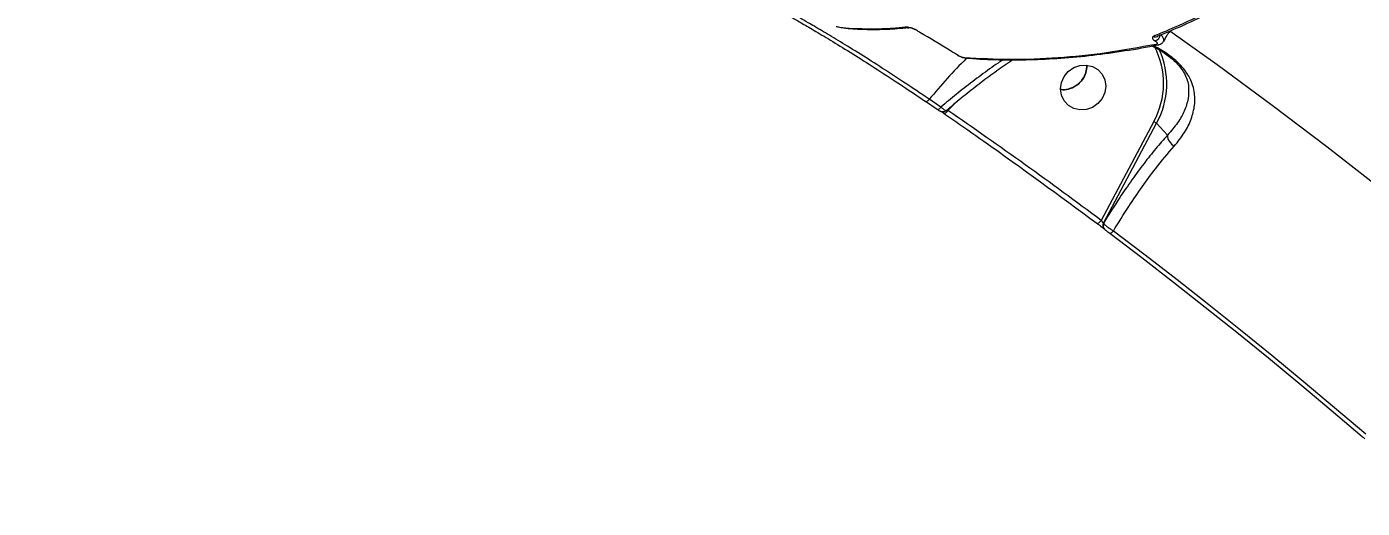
# Model space of a CAD drawing. Header units: millimetres. Extents: x -8422 to 28150, y -6982 to 5510.
# Drawn here: x 4242.4 to 4501.1, y 1302.7 to 1395.9 of the extents above; entities that cross this region are included whole.
import ezdxf

# ---------------------------------------------------------------- set-up
doc = ezdxf.new("R2010")
doc.units = ezdxf.units.MM
doc.layers.add('DIKOM_ОБЪЕКТ', color=7, linetype='Continuous')
doc.layers.add('DIKOM_РАЗМЕР_ОБЪЕКТА', color=7, linetype='Continuous')
doc.styles.add('style1', font='arial.ttf', dxfattribs={"width": 0.8})
doc.dimstyles.new('1-50', dxfattribs={"dimtxt": 300, "dimasz": 200, "dimexe": 100, "dimexo": 0, "dimgap": 100, "dimtad": 1, "dimdec": 0, "dimtxsty": 'style1', "dimcen": 0, "dimclrd": 7, "dimclre": 7, "dimadec": 1, "dimazin": 2, "dimtfac": 1, "dimtdec": 0, "dimtmove": 1, "dimatfit": 3, "dimfxl": 0, "dimlwd": 25, "dimlwe": 18, "dimarcsym": 0})

# ---------------------------------------------------------------- blocks, each defined once
blk = doc.blocks.new('*D1')
at = {"layer": 'Defpoints', "color": 0, "transparency": 16777216}
for p in [(-5348.28, 1737.01), (6047.45, 1360.22), (6047.45, -3315.33)]:
    blk.add_point(p, dxfattribs=at)
at = {"layer": 'DIKOM_РАЗМЕР_ОБЪЕКТА', "color": 7, "lineweight": 18, "transparency": 16777216}
for p, q in [((-5348.28, 1737.01), (-5348.28, -3415.33)), ((6047.45, 1360.22), (6047.45, -3415.33))]:
    blk.add_line(p, q, dxfattribs=at)
at = {"layer": 'DIKOM_РАЗМЕР_ОБЪЕКТА', "color": 7, "lineweight": 25, "transparency": 16777216}
blk.add_line((-5148.28, -3315.33), (5847.45, -3315.33), dxfattribs=at)
at = {"layer": 'DIKOM_РАЗМЕР_ОБЪЕКТА', "color": 7, "transparency": 16777216}
for points in [[(-5148.28, -3282), (-5148.28, -3348.67), (-5348.28, -3315.33)], [(5847.45, -3282), (5847.45, -3348.67), (6047.45, -3315.33)]]:
    blk.add_solid(points, dxfattribs=at)
at = {"layer": 'DIKOM_РАЗМЕР_ОБЪЕКТА', "color": 0, "transparency": 16777216, "insert": (349.59, -3062.16), "char_height": 300, "attachment_point": 5, "style": 'style1'}
blk.add_mtext('11400', dxfattribs=at)

msp = doc.modelspace()

# ---------------------------------------------------------------- linework, layer by layer
at = {"layer": 'DIKOM_ОБЪЕКТ', "color": 7, "linetype": 'Continuous', "lineweight": 15}
for p, q in [((4463.8, 1395.03), (4463.59, 1394.71)), ((4461.34, 1393.98), (4461.37, 1393.99)), ((4418.76, 1379.89), (4416.51, 1381.42)), ((4420.83, 1379.7), (4422.26, 1381.08)), ((4460.69, 1377.53), (4450.52, 1358.39)), ((4450.96, 1357.87), (4461.23, 1377.2)), ((4463.35, 1374.91), (4461.23, 1377.2)), ((4450.97, 1357.86), (4450.96, 1357.87)), ((4451.17, 1356.69), (4451.16, 1356.7)), ((4451.21, 1356.65), (4451.17, 1356.69))]:
    msp.add_line(p, q, dxfattribs=at)
at = {"layer": 'DIKOM_ОБЪЕКТ', "color": 7, "linetype": 'Continuous', "lineweight": 15, "flags": 128}
for points in [[(4463.56, 1394.73), (4463.56, 1394.73), (4463.67, 1394.94)], [(4566.77, 1310.76), (4556.65, 1320.14), (4546.44, 1329.35), (4536.14, 1338.38), (4525.76, 1347.22), (4515.32, 1355.88), (4504.8, 1364.35), (4494.23, 1372.61), (4483.61, 1380.67), (4472.94, 1388.52), (4463.8, 1395.04)], [(4444.16, 1380.66), (4443.34, 1381.55), (4442.82, 1382.64), (4442.64, 1383.86), (4442.81, 1385.09), (4443.33, 1386.25), (4444.14, 1387.24), (4445.19, 1387.97), (4446.38, 1388.4), (4447.63, 1388.47), (4448.83, 1388.2), (4449.88, 1387.59), (4450.7, 1386.71), (4451.22, 1385.61), (4451.4, 1384.4), (4451.22, 1383.16), (4450.71, 1382), (4449.89, 1381.01), (4448.85, 1380.28), (4447.65, 1379.86), (4446.4, 1379.78), (4445.21, 1380.05), (4444.16, 1380.66)], [(4419.47, 1380.32), (4419.19, 1380.51), (4418.91, 1380.7), (4418.63, 1380.89), (4418.35, 1381.08), (4418.07, 1381.27), (4417.79, 1381.46), (4417.51, 1381.65), (4417.23, 1381.84)], [(4418.76, 1379.89), (4418.8, 1379.87), (4418.87, 1379.87), (4418.95, 1379.89), (4419.05, 1379.94), (4419.15, 1380), (4419.25, 1380.09), (4419.36, 1380.2), (4419.47, 1380.32)], [(4420.03, 1379.13), (4420.09, 1379.11), (4420.16, 1379.11), (4420.26, 1379.15), (4420.36, 1379.21), (4420.48, 1379.3), (4420.6, 1379.42), (4420.72, 1379.55), (4420.83, 1379.7)], [(4449.69, 1357.84), (4449.75, 1357.81), (4449.82, 1357.82), (4449.92, 1357.85), (4450.03, 1357.91), (4450.15, 1358), (4450.27, 1358.11), (4450.4, 1358.24), (4450.52, 1358.39)], [(4452.18, 1355.9), (4452.22, 1355.88), (4452.29, 1355.88), (4452.36, 1355.91), (4452.45, 1355.96), (4452.55, 1356.03), (4452.66, 1356.11), (4452.76, 1356.22), (4452.87, 1356.34)], [(4452.18, 1355.9), (4458.36, 1351.21), (4464.52, 1346.46), (4470.66, 1341.63), (4476.79, 1336.74), (4482.89, 1331.78), (4488.98, 1326.76), (4495.04, 1321.68), (4501.07, 1316.54)], [(4501.73, 1317), (4495.7, 1322.14), (4489.65, 1327.22), (4483.57, 1332.23), (4477.47, 1337.18), (4471.35, 1342.07), (4465.21, 1346.89), (4459.05, 1351.65), (4452.87, 1356.34)]]:
    msp.add_lwpolyline(points, dxfattribs=at)
at = {"layer": 'DIKOM_ОБЪЕКТ', "color": 7, "linetype": 'Continuous', "lineweight": 15}
for centre, radius, start, end in [((4413.15, 1396.59), 0.894, 242.1792, 277.3402), ((4460.47, 1394.58), 1.53, 289.1357, 353.059), ((4461.03, 1394.75), 0.829, 241.04, 292.0592), ((4447.13, 1384.94), 15.46, 331.3191, 27.314), ((4461.53, 1393.09), 0.73, 237.3416, 280.9286), ((4447.35, 1384.85), 15.86, 331.134, 24.8438), ((4504.98, 1309.53), 113.71, 135.1477, 140.5104), ((4422.87, 1390.55), 0.256, 240.6566, 264.2465), ((4424.46, 1390.53), 0.768, 238.6097, 265.8808), ((4459.68, 1375.26), 2.48, 51.3597, 66.0216), ((4465.8, 1374.95), 2.45, 180.8827, 242.4003), ((4451.8, 1357.41), 0.956, 151.4148, 228.2291), ((4451.81, 1357.4), 0.956, 151.4223, 228.2195)]:
    msp.add_arc(centre, radius, start, end, dxfattribs=at)
for points, knots in [([(4483.33, 1404.97), (4483, 1404.79), (4481.35, 1403.9), (4477.11, 1401.65), (4470.75, 1398.48), (4464.88, 1395.8), (4461.57, 1394.42), (4460.63, 1394.03)], [0, 0, 0, 0, 0.041372, 0.206869, 0.538149, 0.86943, 1, 1, 1, 1]), ([(4484.07, 1404.98), (4482.51, 1404.14), (4479.05, 1402.26), (4473.85, 1399.63), (4468.47, 1397.07), (4464.3, 1395.2), (4461.98, 1394.26), (4461.36, 1394.01)], [0, 0, 0, 0, 0.195836, 0.434788, 0.673416, 0.911726, 1, 1, 1, 1]), ([(4389.74, 1398.21), (4390.02, 1398.04), (4390.65, 1397.67), (4392.52, 1396.59), (4395.16, 1395.04), (4398.46, 1393.07), (4402.31, 1390.7), (4406.66, 1387.95), (4411.39, 1384.88), (4414.8, 1382.58), (4416.5, 1381.43)], [0, 0, 0, 0, 0.098825, 0.227477, 0.356227, 0.485209, 0.614068, 0.742336, 0.87106, 1, 1, 1, 1]), ([(4417.23, 1381.84), (4415.55, 1382.97), (4412.2, 1385.23), (4407.56, 1388.25), (4403.29, 1390.95), (4399.5, 1393.28), (4396.28, 1395.21), (4393.76, 1396.68), (4392.67, 1397.31), (4392.18, 1397.59)], [0, 0, 0, 0, 0.147037, 0.29319, 0.439385, 0.586419, 0.732316, 0.879283, 1, 1, 1, 1]), ([(4412.74, 1395.8), (4412.51, 1395.77), (4411.36, 1395.65), (4408.42, 1395.42), (4404.17, 1395.43), (4400.78, 1395.54), (4399.27, 1395.88), (4399.22, 1395.9)], [0, 0, 0, 0, 0.046995, 0.234984, 0.611261, 0.987538, 1, 1, 1, 1]), ([(4413.08, 1395.7), (4412.75, 1395.66), (4411.02, 1395.44), (4408.06, 1395.3), (4404.24, 1395.31), (4401.41, 1395.48), (4399.9, 1395.72), (4399.54, 1395.78)], [0, 0, 0, 0, 0.066921, 0.349434, 0.630709, 0.91045, 1, 1, 1, 1]), ([(4414.75, 1395.2), (4414.66, 1395.25), (4414.49, 1395.35), (4414.19, 1395.48), (4413.85, 1395.61), (4413.43, 1395.73), (4413.03, 1395.81), (4412.83, 1395.8), (4412.74, 1395.8)], [0, 0, 0, 0, 0.10982, 0.219985, 0.325736, 0.492524, 0.753693, 1, 1, 1, 1]), ([(4414.6, 1395.26), (4414.58, 1395.27), (4414.51, 1395.31), (4414.35, 1395.39), (4414.14, 1395.48), (4413.92, 1395.56), (4413.67, 1395.63), (4413.42, 1395.69), (4413.25, 1395.7), (4413.26, 1395.7), (4413.27, 1395.7)], [0, 0, 0, 0, 0.04499, 0.128042, 0.216594, 0.316564, 0.446519, 0.629482, 0.885807, 1, 1, 1, 1]), ([(4422.84, 1390.3), (4422.35, 1390.6), (4419.87, 1392.12), (4417.17, 1393.75), (4414.97, 1395.07), (4414.75, 1395.2)], [0, 0, 0, 0, 0.18316, 0.915865, 1, 1, 1, 1]), ([(4461.34, 1393.98), (4461.38, 1394), (4461.42, 1394.01), (4461.46, 1394.05), (4461.46, 1394.05)], [0, 0, 0, 0, 0.959952, 1, 1, 1, 1]), ([(4462.52, 1393.01), (4462.56, 1393.08), (4462.67, 1393.25), (4462.59, 1393.64), (4462.36, 1394.05), (4462.1, 1394.29), (4462, 1394.39)], [0, 0, 0, 0, 0.177024, 0.485123, 0.794494, 1, 1, 1, 1]), ([(4463.55, 1394.73), (4463.44, 1394.56), (4463.09, 1394.02), (4462.78, 1393.4), (4462.57, 1392.98)], [0, 0, 0, 0, 0.305422, 1, 1, 1, 1]), ([(4461.14, 1392.48), (4457.92, 1391.89), (4451.47, 1390.7), (4442.09, 1389.76), (4432.91, 1389.39), (4427.01, 1389.71), (4424.06, 1389.88)], [0, 0, 0, 0, 0.249123, 0.498243, 0.749122, 1, 1, 1, 1]), ([(4461.67, 1392.38), (4461.63, 1392.37), (4459.42, 1391.88), (4455.15, 1391.17), (4448.87, 1390.28), (4442.7, 1389.71), (4436.64, 1389.41), (4430.71, 1389.42), (4426.64, 1389.55), (4424.57, 1389.76), (4424.41, 1389.78)], [0, 0, 0, 0, 0.003551, 0.167309, 0.331105, 0.494937, 0.658656, 0.822182, 0.985637, 1, 1, 1, 1]), ([(4460.63, 1394.03), (4460.56, 1393.98), (4460.41, 1393.89), (4460.43, 1393.65), (4460.62, 1393.39), (4460.86, 1393.21), (4460.98, 1393.13)], [0, 0, 0, 0, 0.259162, 0.517736, 0.78124, 1, 1, 1, 1]), ([(4460.43, 1392.15), (4460.61, 1392.06), (4461.6, 1391.59), (4463.34, 1390.47), (4464.99, 1389.07), (4466.01, 1387.86), (4466.71, 1386.75), (4466.99, 1386.01), (4467.14, 1385.6)], [0, 0, 0, 0, 0.047987, 0.271451, 0.494582, 0.647397, 0.804669, 1, 1, 1, 1]), ([(4464.67, 1372.78), (4465.37, 1373.65), (4466.77, 1375.39), (4468.04, 1378.07), (4468.71, 1380.73), (4468.66, 1382.99), (4468.19, 1384.84), (4467.58, 1386.2), (4466.73, 1387.48), (4465.54, 1388.86), (4463.69, 1390.42), (4461.84, 1391.62), (4460.79, 1392.13), (4460.66, 1392.19)], [0, 0, 0, 0, 0.131147, 0.262431, 0.400222, 0.537959, 0.614387, 0.690734, 0.750548, 0.810246, 0.898612, 0.987174, 1, 1, 1, 1]), ([(4460.98, 1393.13), (4461.01, 1393.1), (4461.14, 1393.01), (4461.3, 1392.85), (4461.37, 1392.68), (4461.33, 1392.54), (4461.2, 1392.5), (4461.14, 1392.48)], [0, 0, 0, 0, 0.079809, 0.318084, 0.555571, 0.777397, 1, 1, 1, 1]), ([(4462.53, 1393.01), (4462.49, 1392.93), (4462.39, 1392.72), (4462.08, 1392.51), (4461.83, 1392.4), (4461.69, 1392.38), (4461.67, 1392.38)], [0, 0, 0, 0, 0.238982, 0.600488, 0.952623, 1, 1, 1, 1]), ([(4431.46, 1389.45), (4431.15, 1389.25), (4429.77, 1388.35), (4427.27, 1386.54), (4424.07, 1384.11), (4421.46, 1382.01), (4419.96, 1380.74), (4419.47, 1380.32)], [0, 0, 0, 0, 0.076793, 0.350593, 0.624409, 0.875126, 1, 1, 1, 1]), ([(4433.36, 1389.45), (4433.34, 1389.44), (4432.33, 1388.79), (4430.28, 1387.34), (4427.24, 1385.11), (4424.18, 1382.69), (4421.92, 1380.85), (4420.71, 1379.78), (4420.51, 1379.61)], [0, 0, 0, 0, 0.005763, 0.241088, 0.47774, 0.715138, 0.952611, 1, 1, 1, 1]), ([(4424.4, 1389.77), (4424.36, 1389.77), (4424.16, 1389.78), (4423.82, 1389.86), (4423.36, 1390.02), (4423, 1390.18), (4422.82, 1390.29), (4422.75, 1390.34)], [0, 0, 0, 0, 0.080729, 0.430251, 0.662438, 0.861527, 1, 1, 1, 1]), ([(4424.06, 1389.88), (4423.97, 1389.89), (4423.8, 1389.91), (4423.5, 1390), (4423.24, 1390.09), (4423.02, 1390.2), (4422.9, 1390.27), (4422.84, 1390.3)], [0, 0, 0, 0, 0.319698, 0.561842, 0.727917, 0.863995, 1, 1, 1, 1]), ([(4447.74, 1388.38), (4447.7, 1387.91), (4447.64, 1386.95), (4446.93, 1385.61), (4445.84, 1384.51), (4444.48, 1383.86), (4443.35, 1383.61), (4442.77, 1383.75), (4442.67, 1383.77)], [0, 0, 0, 0, 0.183274, 0.376671, 0.570059, 0.763455, 0.956836, 1, 1, 1, 1]), ([(4442.67, 1383.78), (4442.8, 1383.75), (4443.4, 1383.62), (4444.55, 1383.88), (4445.91, 1384.56), (4446.97, 1385.67), (4447.65, 1387), (4447.7, 1387.93), (4447.72, 1388.38)], [0, 0, 0, 0, 0.053307, 0.24665, 0.440023, 0.633374, 0.826727, 1, 1, 1, 1]), ([(4467.14, 1385.6), (4467.14, 1385.59), (4467.33, 1385.14), (4467.49, 1383.94), (4467.45, 1381.96), (4466.69, 1379.63), (4465.4, 1377.26), (4464.04, 1375.7), (4463.35, 1374.91)], [0, 0, 0, 0, 0.004266, 0.126693, 0.347595, 0.573333, 0.784233, 1, 1, 1, 1]), ([(4416.5, 1381.43), (4416.54, 1381.41), (4416.62, 1381.38), (4416.8, 1381.45), (4417.01, 1381.6), (4417.15, 1381.76), (4417.23, 1381.84)], [0, 0, 0, 0, 0.250014, 0.499929, 0.749932, 1, 1, 1, 1]), ([(4420.49, 1379.64), (4420.46, 1379.6), (4420.35, 1379.5), (4420.13, 1379.42), (4419.89, 1379.38), (4419.68, 1379.39), (4419.52, 1379.43), (4419.42, 1379.48), (4419.34, 1379.52), (4419.22, 1379.59), (4419.05, 1379.7), (4418.83, 1379.84), (4418.75, 1379.9)], [0, 0, 0, 0, 0.065365, 0.193444, 0.300919, 0.391952, 0.466849, 0.522355, 0.567752, 0.634978, 0.864992, 1, 1, 1, 1]), ([(4420.49, 1379.64), (4420.46, 1379.63), (4420.42, 1379.62), (4420.22, 1379.74), (4419.92, 1379.95), (4419.62, 1380.19), (4419.47, 1380.32)], [0, 0, 0, 0, 0.240807, 0.418389, 0.707267, 1, 1, 1, 1]), ([(4420.04, 1379.12), (4420.01, 1379.14), (4419.85, 1379.25), (4419.72, 1379.34), (4419.61, 1379.41)], [0, 0, 0, 0, 0.159662, 1, 1, 1, 1]), ([(4420.03, 1379.13), (4420.55, 1378.77), (4423.14, 1376.99), (4433.12, 1370.02), (4442.42, 1363.19), (4449.69, 1357.84)], [0, 0, 0, 0, 0.051713, 0.258555, 1, 1, 1, 1]), ([(4450.52, 1358.39), (4445.63, 1362.01), (4435.84, 1369.25), (4425.83, 1376.22), (4420.83, 1379.7)], [0, 0, 0, 0, 0.499915, 1, 1, 1, 1]), ([(4463.35, 1374.91), (4462.6, 1374.06), (4461.09, 1372.34), (4458.78, 1369.43), (4456.45, 1366.27), (4453.82, 1362.46), (4452.01, 1359.55), (4450.97, 1357.86)], [0, 0, 0, 0, 0.182562, 0.365123, 0.553032, 0.740946, 1, 1, 1, 1]), ([(4452.87, 1356.34), (4453.86, 1357.95), (4455.69, 1360.93), (4458.43, 1364.94), (4461.39, 1368.94), (4463.46, 1371.37), (4464.67, 1372.78)], [0, 0, 0, 0, 0.258075, 0.475003, 0.694074, 1, 1, 1, 1]), ([(4449.69, 1357.84), (4449.82, 1357.74), (4450.09, 1357.54), (4450.51, 1357.22), (4450.86, 1356.94), (4451.08, 1356.77), (4451.15, 1356.71), (4451.16, 1356.69)], [0, 0, 0, 0, 0.231533, 0.463354, 0.692804, 0.918474, 1, 1, 1, 1]), ([(4450.96, 1357.87), (4450.95, 1357.87), (4450.92, 1357.89), (4450.84, 1357.97), (4450.74, 1358.09), (4450.63, 1358.24), (4450.56, 1358.34), (4450.52, 1358.39)], [0, 0, 0, 0, 0.127786, 0.330862, 0.543835, 0.768136, 1, 1, 1, 1]), ([(4452.87, 1356.34), (4452.72, 1356.43), (4452.39, 1356.64), (4451.95, 1356.96), (4451.54, 1357.28), (4451.2, 1357.58), (4451.03, 1357.77), (4450.97, 1357.85), (4450.97, 1357.86)], [0, 0, 0, 0, 0.180514, 0.402933, 0.530994, 0.749625, 0.966411, 1, 1, 1, 1]), ([(4451.21, 1356.65), (4451.22, 1356.65), (4451.25, 1356.62), (4451.35, 1356.54), (4451.52, 1356.4), (4451.73, 1356.24), (4451.95, 1356.08), (4452.11, 1355.96), (4452.18, 1355.9)], [0, 0, 0, 0, 0.034024, 0.252264, 0.470541, 0.598002, 0.819313, 1, 1, 1, 1]), ([(4501.07, 1316.54), (4501.08, 1316.54), (4501.16, 1316.47), (4501.32, 1316.33), (4501.48, 1316.19), (4501.57, 1316.11), (4501.59, 1316.1), (4501.59, 1316.09)], [0, 0, 0, 0, 0.007028, 0.359618, 0.712499, 0.929598, 1, 1, 1, 1])]:
    msp.add_open_spline(points, degree=3, knots=knots, dxfattribs=at)

# ---------------------------------------------------------------- dimensions: what is measured, and where the dimension line sits
at = {"layer": 'DIKOM_РАЗМЕР_ОБЪЕКТА'}
dim = msp.add_linear_dim(base=(6047.45, -3315.33), p1=(-5348.28, 1737.01), p2=(6047.45, 1360.22), text='11400', dimstyle='1-50', override={"dimscale": 1, "dimtix": 0, "dimtofl": 1, "dimtmove": 1, "dimatfit": 3}, dxfattribs=at)
dim.commit()
dim.dimension.update_dxf_attribs({"geometry": '*D1', "text_midpoint": (349.59, -3062.16)})

doc.saveas('drawing.dxf')
